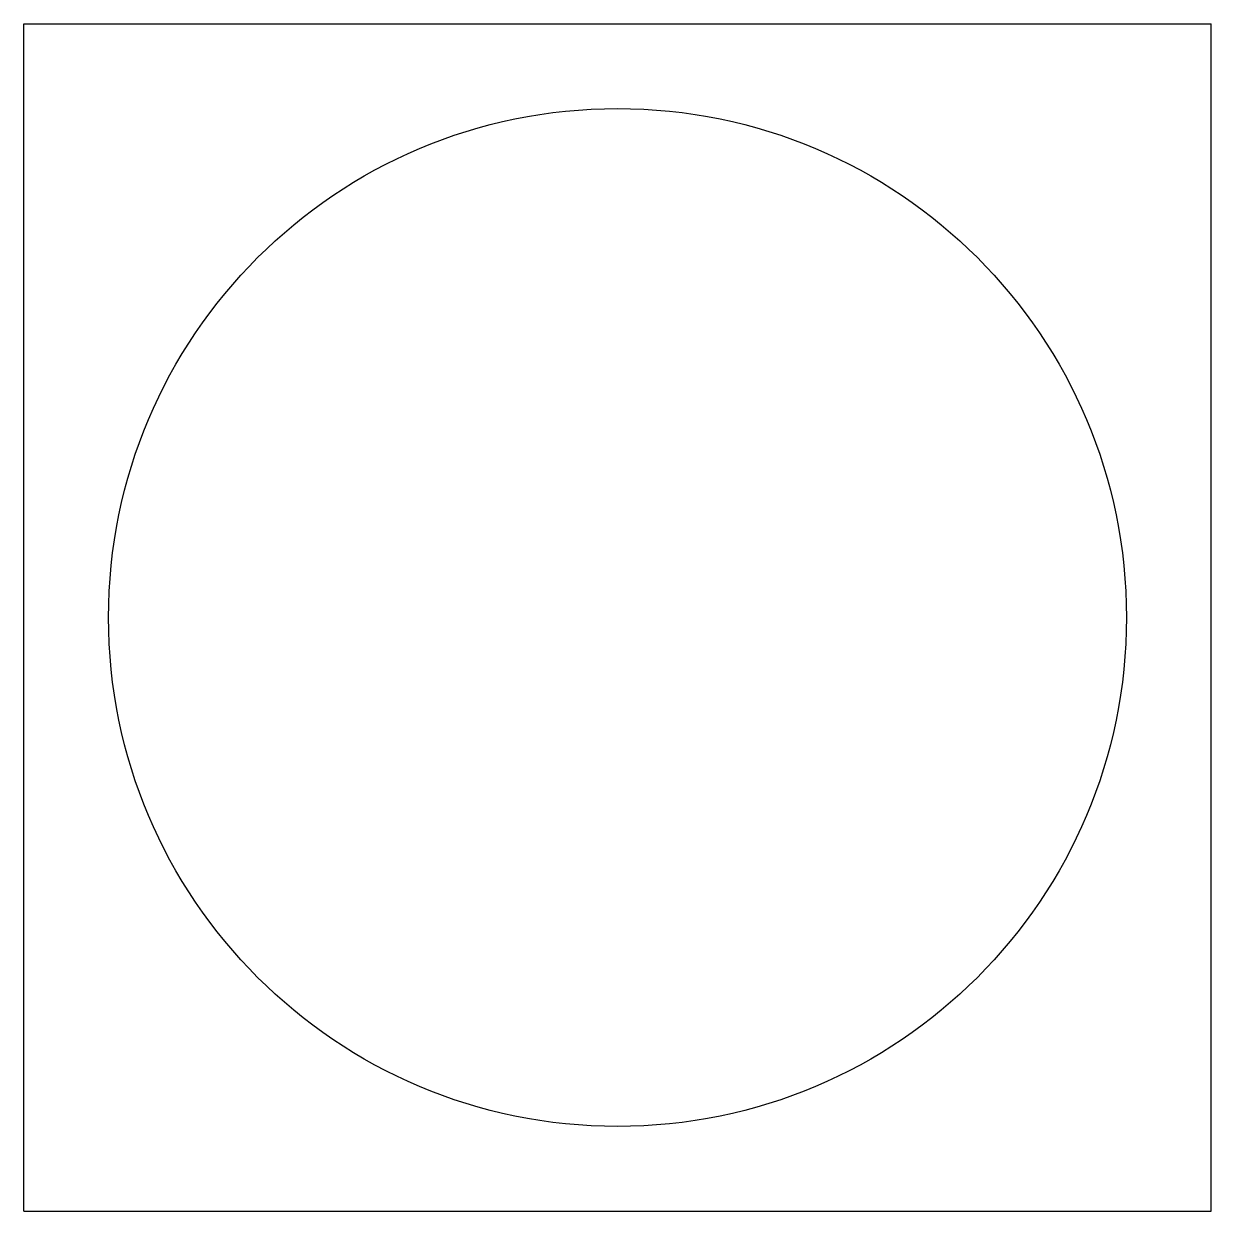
# Model space of a CAD drawing. Extents: x -1.75 to 1.75, y -1.75 to 1.75.
import ezdxf

# ---------------------------------------------------------------- set-up
doc = ezdxf.new("R2010")
doc.units = 0
doc.layers.add('MODELSKETCH_VISIBLE', color=7, linetype='CONTINUOUS')

msp = doc.modelspace()

# ---------------------------------------------------------------- linework, layer by layer
at = {"layer": 'MODELSKETCH_VISIBLE'}
for p, q in [((-1.75, 1.75), (1.75, 1.75)), ((-1.75, -1.75), (-1.75, 1.75)), ((1.75, -1.75), (1.75, 1.75)), ((-1.75, -1.75), (1.75, -1.75))]:
    msp.add_line(p, q, dxfattribs=at)
msp.add_circle((0, 0), 1.5, dxfattribs=at)

doc.saveas('drawing.dxf')
